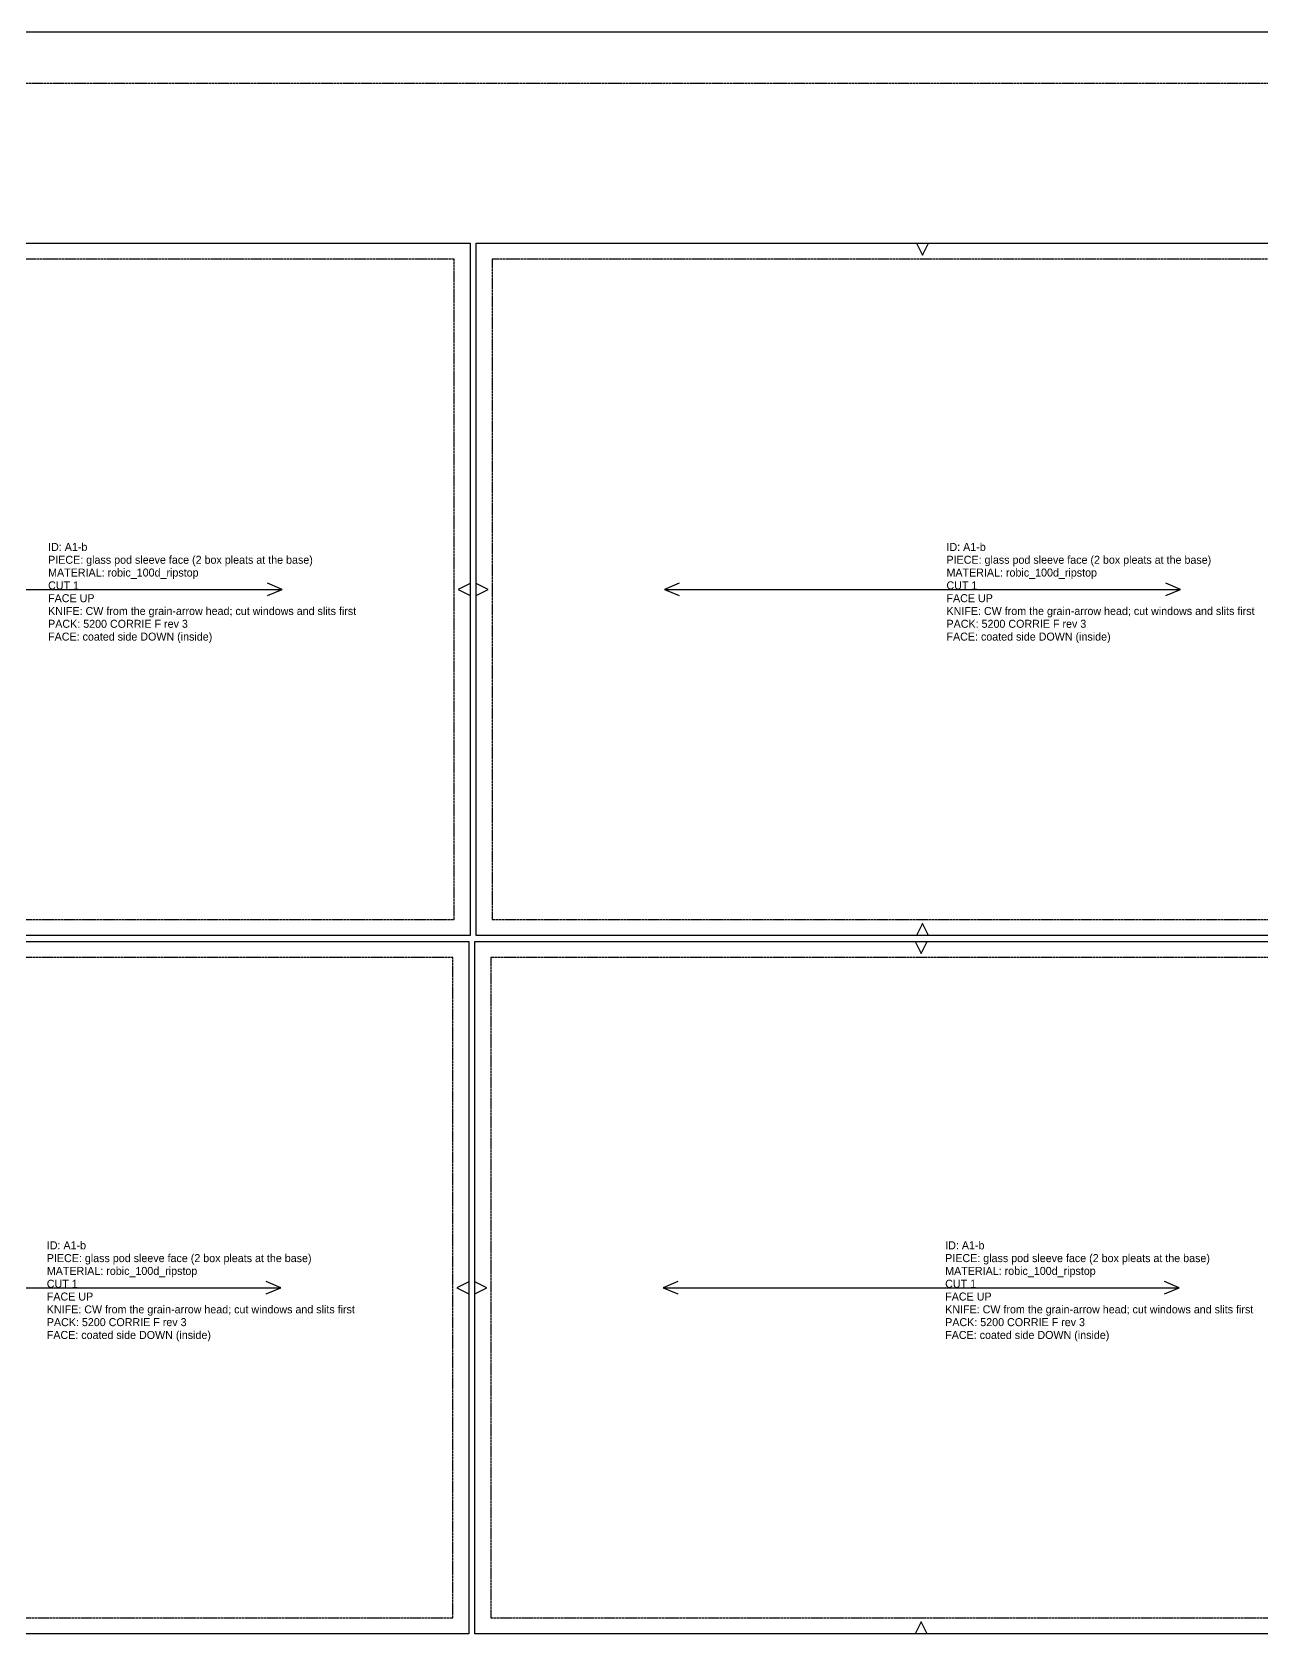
# Model space of a CAD drawing. Header units: millimetres. Extents: x 0 to 9408, y -22 to 1524.
# Drawn here: x 6680 to 7295, y 722 to 1524 of the extents above; entities that cross this region are included whole.
import ezdxf

# ---------------------------------------------------------------- set-up
doc = ezdxf.new("R2010")
doc.units = ezdxf.units.MM
doc.linetypes.add('DASHED', pattern=[1.524, 1.27, -0.254])
for name, color, linetype in [('CUT', 7, 'Continuous'), ('GRAIN', 5, 'Continuous'), ('NOTCH', 1, 'Continuous'), ('SEW', 3, 'Continuous'), ('TEXT', 2, 'Continuous')]:
    doc.layers.add(name, color=color, linetype=linetype)

msp = doc.modelspace()

# ---------------------------------------------------------------- linework, layer by layer
at = {"layer": 'CUT'}
for points in [[(6453, 1418.5), (6899, 1418.5), (6899, 1072.5), (6453, 1072.5)], [(6902, 1418.5), (7348, 1418.5), (7348, 1072.5), (6902, 1072.5)], [(6452.35, 1069.5), (6898.35, 1069.5), (6898.35, 723.5), (6452.35, 723.5)], [(6901.35, 1069.5), (7347.35, 1069.5), (7347.35, 723.5), (6901.35, 723.5)]]:
    msp.add_lwpolyline(points, close=True, dxfattribs=at)
at = {"layer": 'GRAIN'}
for points in [[(6547, 1245.5), (6805, 1245.5)], [(6797.63, 1242.38), (6805, 1245.5), (6797.63, 1248.62)], [(7003.37, 1248.62), (6996, 1245.5), (7003.37, 1242.38)], [(6996, 1245.5), (7254, 1245.5)], [(7246.63, 1242.38), (7254, 1245.5), (7246.63, 1248.62)], [(6796.98, 893.38), (6804.35, 896.5), (6796.98, 899.62)], [(7002.72, 899.62), (6995.35, 896.5), (7002.72, 893.38)], [(7245.98, 893.38), (7253.35, 896.5), (7245.98, 899.62)], [(6546.35, 896.5), (6804.35, 896.5)], [(6995.35, 896.5), (7253.35, 896.5)]]:
    msp.add_lwpolyline(points, dxfattribs=at)
at = {"layer": 'NOTCH'}
for points in [[(7122, 1418.5), (7125, 1412.5), (7128, 1418.5)], [(6899, 1248.5), (6893, 1245.5), (6899, 1242.5)], [(6902, 1242.5), (6908, 1245.5), (6902, 1248.5)], [(7128, 1072.5), (7125, 1078.5), (7122, 1072.5)], [(7121.35, 1069.5), (7124.35, 1063.5), (7127.35, 1069.5)], [(6898.35, 899.5), (6892.35, 896.5), (6898.35, 893.5)], [(6901.35, 893.5), (6907.35, 896.5), (6901.35, 899.5)], [(7127.35, 723.5), (7124.35, 729.5), (7121.35, 723.5)]]:
    msp.add_lwpolyline(points, dxfattribs=at)
at = {"layer": 'SEW', "linetype": 'DASHED'}
for points in [[(6461, 1410.5), (6461, 1080.5), (6891, 1080.5), (6891, 1410.5)], [(6910, 1410.5), (6910, 1080.5), (7340, 1080.5), (7340, 1410.5)], [(6460.35, 1061.5), (6460.35, 731.5), (6890.35, 731.5), (6890.35, 1061.5)], [(6909.35, 1061.5), (6909.35, 731.5), (7339.35, 731.5), (7339.35, 1061.5)]]:
    msp.add_lwpolyline(points, close=True, dxfattribs=at)
at = {"layer": 'TEXT', "linetype": 'DASHED'}
msp.add_line((0, 1498.5), (9305, 1498.5), dxfattribs=at)
at = {"layer": 'TEXT'}
msp.add_lwpolyline([(0, 0), (9305, 0), (9305, 1524), (0, 1524)], close=True, dxfattribs=at)

# ---------------------------------------------------------------- texts
for s, p in [('ID: A1-b', (6688, 1264.7)), ('ID: A1-b', (7137, 1264.7)), ('PIECE: glass pod sleeve face (2 box pleats at the base)', (6688, 1258.3)), ('PIECE: glass pod sleeve face (2 box pleats at the base)', (7137, 1258.3)), ('MATERIAL: robic_100d_ripstop', (6688, 1251.9)), ('MATERIAL: robic_100d_ripstop', (7137, 1251.9)), ('CUT 1', (6688, 1245.5)), ('FACE UP', (6688, 1239.1)), ('CUT 1', (7137, 1245.5)), ('FACE UP', (7137, 1239.1)), ('KNIFE: CW from the grain-arrow head; cut windows and slits first', (6688, 1232.7)), ('KNIFE: CW from the grain-arrow head; cut windows and slits first', (7137, 1232.7)), ('PACK: 5200 CORRIE F rev 3', (6688, 1226.3)), ('PACK: 5200 CORRIE F rev 3', (7137, 1226.3)), ('FACE: coated side DOWN (inside)', (6688, 1219.9)), ('FACE: coated side DOWN (inside)', (7137, 1219.9)), ('ID: A1-b', (6687.35, 915.7)), ('ID: A1-b', (7136.35, 915.7)), ('PIECE: glass pod sleeve face (2 box pleats at the base)', (6687.35, 909.3)), ('MATERIAL: robic_100d_ripstop', (6687.35, 902.9)), ('PIECE: glass pod sleeve face (2 box pleats at the base)', (7136.35, 909.3)), ('MATERIAL: robic_100d_ripstop', (7136.35, 902.9)), ('CUT 1', (6687.35, 896.5)), ('CUT 1', (7136.35, 896.5)), ('FACE UP', (6687.35, 890.1)), ('FACE UP', (7136.35, 890.1)), ('KNIFE: CW from the grain-arrow head; cut windows and slits first', (6687.35, 883.7)), ('KNIFE: CW from the grain-arrow head; cut windows and slits first', (7136.35, 883.7)), ('PACK: 5200 CORRIE F rev 3', (6687.35, 877.3)), ('FACE: coated side DOWN (inside)', (6687.35, 870.9)), ('PACK: 5200 CORRIE F rev 3', (7136.35, 877.3)), ('FACE: coated side DOWN (inside)', (7136.35, 870.9))]:
    msp.add_text(s, height=4, dxfattribs=at).set_placement(p)

doc.saveas('drawing.dxf')
